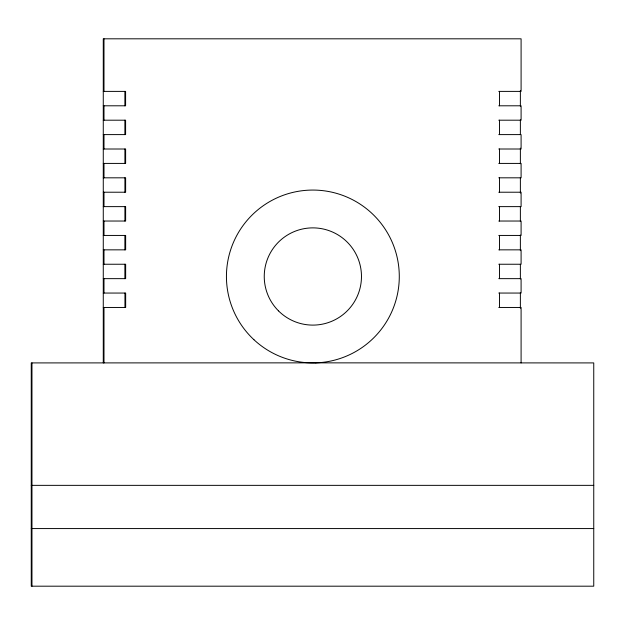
<?xml version="1.0" encoding="UTF-8"?>
<svg xmlns="http://www.w3.org/2000/svg" width="625" height="625" viewBox="0 0 625 625"><rect width="100%" height="100%" fill="white"/><g stroke="black" fill="none" stroke-linecap="round" stroke-linejoin="round"><path stroke-width="0.94" d="M103.273 91.391L125.602 91.391L125.602 105.797L103.273 105.797M498.766 91.391L521.094 91.391L521.094 38.812L103.273 38.812L103.273 362.914M498.766 105.797L521.094 105.797L521.094 120.195L498.766 120.195M103.273 120.195L125.602 120.195L125.602 134.602L103.273 134.602M498.766 134.602L521.094 134.602L521.094 149.008L498.766 149.008M103.273 149.008L125.625 149.008L125.625 163.414L103.273 163.414M498.766 163.414L521.094 163.414L521.094 177.82L498.766 177.82M103.273 177.82L125.633 177.82L125.633 192.219L103.273 192.219M498.766 192.219L521.094 192.219L521.094 206.625L498.766 206.625M103.273 206.625L125.633 206.625L125.633 221.031L103.273 221.031M498.766 221.031L521.094 221.031L521.094 235.438L498.766 235.438M103.273 235.438L125.648 235.438L125.656 249.844L103.273 249.844M498.766 249.844L521.094 249.844L521.094 264.242L498.766 264.242M103.273 264.242L125.656 264.242L125.656 278.648L103.273 278.648M498.766 278.648L521.094 278.648L521.094 293.055L498.766 293.055M103.273 293.055L125.664 293.055L125.664 307.461L103.273 307.461M498.766 307.461L521.094 307.461L521.094 362.914M31.25 485.352L593.75 485.352M31.25 528.57L593.75 528.57M520.375 90.555L520.375 106.172M520.375 119.836L520.375 134.602M520.375 148.148L520.375 163.766M520.375 177.438L520.375 193.055M520.375 206.625L520.375 221.367M520.375 235.031L520.375 250.648M520.375 264.242L520.375 278.961M520.375 292.625L520.375 308.25M499.492 91.391L499.492 105.797M499.492 120.195L499.492 134.602M499.492 149.008L499.492 163.414M499.492 177.82L499.492 192.219M499.492 206.625L499.492 221.031M499.492 235.438L499.492 249.844M499.492 264.242L499.492 278.648M499.492 293.055L499.492 307.461M124.883 91.391L124.883 105.797M124.883 120.195L124.883 134.602M124.906 149.008L124.906 163.414M124.914 177.82L124.914 192.219M124.914 206.625L124.914 221.031M124.883 235.438L124.883 249.844M124.883 264.242L124.883 278.648M124.945 293.055L124.945 307.461M103.992 38.812L103.992 91.391M103.992 105.797L103.992 120.195M103.992 134.602L103.992 149.008M103.992 163.414L103.992 177.82M103.992 192.219L103.992 206.625M103.992 221.031L103.992 235.438M103.992 249.844L103.992 264.242M103.992 278.648L103.992 293.055M103.992 307.461L103.992 362.914M31.969 362.914L31.969 586.188M315.891 362.859L31.25 362.914L31.25 586.188L593.75 586.188L593.75 362.914L315.891 362.859M253.93 339.711A86.43 86.43 0 0 0 397.078 295.914A86.43 86.43 0 0 0 287.578 193.844A86.43 86.43 0 0 0 253.93 339.711M278.484 310.867A48.617 48.617 0 0 0 359.82 289.07A48.617 48.617 0 0 0 300.281 229.531A48.617 48.617 0 0 0 278.484 310.867"/></g></svg>
